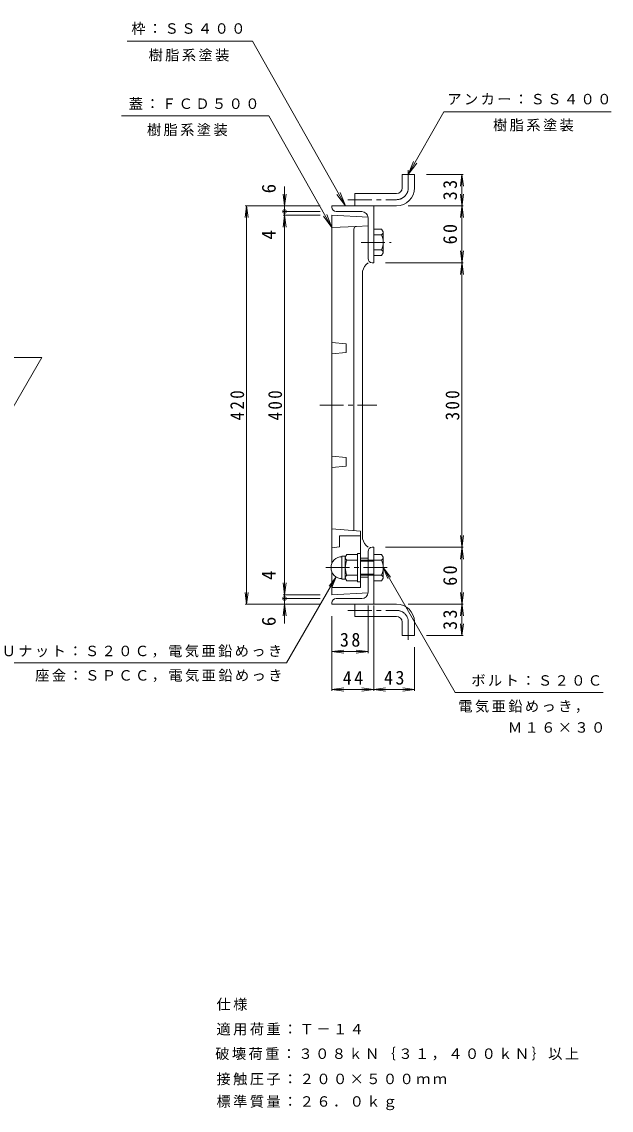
# Model space of a CAD drawing. Units: millimetres, scale not verified. Extents: x -920 to 922, y -674 to 594.
# Drawn here: x 300 to 922, y -554 to 594 of the extents above; entities that cross this region are included whole.
import ezdxf
from ezdxf.enums import TextEntityAlignment as Align

# ---------------------------------------------------------------- set-up
doc = ezdxf.new("R2010")
doc.units = ezdxf.units.MM
doc.header["$LTSCALE"] = 5
doc.header["$PDMODE"] = 32
doc.header["$PDSIZE"] = 4
doc.linetypes.add('CHAIN1', pattern=[8, 5, -1, 1, -1])
for name, color, linetype, lineweight in [('0-0_通り芯', 3, 'Continuous', 13), ('0-2_本体（蓋）', 6, 'Continuous', 13), ('0-3_受枠', 4, 'Continuous', 13), ('0-4_寸法', 7, 'Continuous', 13), ('0-5_文字', 7, 'Continuous', 13), ('0-A', 2, 'Continuous', 13)]:
    doc.layers.add(name, color=color, linetype=linetype, lineweight=lineweight)
doc.styles.add('ＭＳ ゴシック', font='')
doc.styles.get('ＭＳ ゴシック').set_extended_font_data('MS Gothic')

msp = doc.modelspace()

# ---------------------------------------------------------------- linework, layer by layer
at = {"layer": '0-0_通り芯'}
for p, q in [((665.242, 387.758), (627.242, 389.758)), ((627.242, 22.955), (627.242, 389.758)), ((665.242, 378.758), (653.084, 378.118)), ((653.084, 378.118), (627.242, 376.758)), ((650.242, 57.341), (650.242, 375.122)), ((665.242, 339.758), (663.342, 337.858)), ((659.242, 327.959), (659.242, 51.557)), ((642.242, 254.258), (627.242, 255.758)), ((642.242, 245.258), (642.242, 254.258)), ((627.242, 243.758), (642.242, 245.258)), ((627.242, 135.758), (642.242, 134.258)), ((642.242, 134.258), (642.242, 125.258)), ((642.242, 125.258), (627.242, 123.758)), ((657.242, 56.758), (627.242, 59.258)), ((635.242, 51.758), (657.242, 51.758)), ((635.242, 40.258), (635.242, 51.758)), ((657.242, 56.758), (657.242, -2.742)), ((635.242, 40.258), (627.242, 39.258)), ((665.242, 39.758), (663.342, 41.657)), ((627.242, -10.242), (627.242, 13.56)), ((627.242, -2.742), (657.242, -2.742)), ((665.242, -8.242), (627.242, -10.242))]:
    msp.add_line(p, q, dxfattribs=at)
at = {"layer": '0-0_通り芯', "color": 2}
for p in [(263.356, 139.758), (292.223, 239.758)]:
    msp.add_line(p, (321.091, 239.758), dxfattribs=at)
at = {"layer": '0-0_通り芯', "linetype": 'CHAIN1'}
msp.add_line((614.272, 189.758), (674.378, 189.758), dxfattribs=at)
at = {"layer": '0-0_通り芯'}
for centre, radius, start, end in [((653.242, 375.122), 3, 93.01279, 180), ((673.242, 327.959), 14, 135, 180), ((673.242, 51.557), 14, 180, 225)]:
    msp.add_arc(centre, radius, start, end, dxfattribs=at)
at = {"layer": '0-2_本体（蓋）'}
for p, q in [((671.242, 375.108), (679.596, 375.108)), ((671.242, 369.258), (679.51, 369.258)), ((681.242, 372.258), (679.596, 375.108)), ((681.242, 350.258), (681.242, 372.258)), ((671.242, 353.258), (679.51, 353.258)), ((671.242, 347.408), (679.596, 347.408)), ((681.242, 350.258), (679.596, 347.408)), ((637.772, 30.258), (637.772, 6.258)), ((637.772, 30.258), (641.242, 30.258)), ((641.242, 29.258), (642.887, 32.108)), ((641.242, 30.258), (641.242, 6.258)), ((654.242, 32.108), (642.887, 32.108)), ((654.242, 26.258), (642.974, 26.258)), ((654.242, 33.258), (654.242, 3.258)), ((654.242, 33.258), (657.242, 33.258)), ((657.242, 28.258), (665.242, 28.258)), ((657.242, 26.258), (679.51, 26.258)), ((657.242, 25.258), (671.242, 25.258)), ((671.242, 32.108), (679.596, 32.108)), ((681.242, 29.258), (679.596, 32.108)), ((681.242, 29.258), (681.242, 7.258)), ((637.772, 6.258), (641.242, 6.258)), ((641.242, 7.258), (642.887, 4.408)), ((654.242, 4.408), (642.887, 4.408)), ((654.242, 10.258), (642.974, 10.258)), ((654.242, 3.258), (657.242, 3.258)), ((657.242, 11.258), (671.242, 11.258)), ((657.242, 10.258), (679.51, 10.258)), ((657.242, 8.258), (665.242, 8.258)), ((671.242, 4.408), (679.596, 4.408)), ((681.242, 7.258), (679.596, 4.408))]:
    msp.add_line(p, q, dxfattribs=at)
at = {"layer": '0-2_本体（蓋）', "linetype": 'CHAIN1'}
for p, q in [((657.84, 361.258), (689.638, 361.258)), ((620.593, 18.258), (689.638, 18.258))]:
    msp.add_line(p, q, dxfattribs=at)
at = {"layer": '0-2_本体（蓋）'}
for centre, radius, start, end in [((677.864, 372.208), 3.378, 299.15186, 0.84813), ((661.901, 361.258), 19.341, 335.56729, 24.43269), ((677.864, 350.308), 3.378, 359.15186, 60.84813), ((637.775, 18.258), 11.533, 90.01656, 269.98343), ((644.619, 29.208), 3.378, 179.15186, 240.84813), ((660.583, 18.258), 19.341, 155.56729, 204.43269), ((677.864, 29.208), 3.378, 299.15186, 0.84813), ((661.901, 18.258), 19.341, 335.56729, 24.43269), ((644.619, 7.308), 3.378, 119.15186, 180.84813), ((677.864, 7.308), 3.378, 359.15186, 60.84813)]:
    msp.add_arc(centre, radius, start, end, dxfattribs=at)
at = {"layer": '0-3_受枠'}
for p, q in [((627.242, 399.758), (671.242, 399.758)), ((627.242, 398.258), (627.242, 399.758)), ((631.742, 393.758), (658.742, 393.758)), ((671.242, 339.758), (671.242, 399.758)), ((665.242, 344.258), (665.242, 387.258)), ((669.742, 339.758), (671.242, 339.758)), ((665.242, 35.258), (665.242, -7.742)), ((669.742, 39.758), (671.242, 39.758)), ((671.242, 39.758), (671.242, -20.242)), ((627.242, -18.742), (627.242, -20.242)), ((627.242, -20.242), (671.242, -20.242)), ((631.742, -14.242), (658.742, -14.242))]:
    msp.add_line(p, q, dxfattribs=at)
for centre, radius, start, end in [((631.742, 398.258), 4.5, 180, 270), ((658.742, 387.258), 6.5, 0, 90), ((669.742, 344.258), 4.5, 180, 270), ((669.742, 35.258), 4.5, 90, 180), ((658.742, -7.742), 6.5, 270, 0), ((631.742, -18.742), 4.5, 90, 180)]:
    msp.add_arc(centre, radius, start, end, dxfattribs=at)
at = {"layer": '0-4_寸法'}
for p, q in [((726.742, 432.758), (765.742, 432.758)), ((764.242, 432.758), (762.61, 420.365)), ((764.242, -53.242), (764.242, 432.758)), ((764.242, 432.758), (765.873, 420.365)), ((577.242, -40.755), (577.242, 420.271)), ((577.242, 399.758), (575.61, 412.151)), ((577.242, 399.758), (578.873, 412.151)), ((765.873, 387.365), (762.61, 412.151)), ((762.61, 387.365), (765.873, 412.151)), ((537.242, 399.758), (535.61, 387.365)), ((614.742, 399.758), (535.742, 399.758)), ((537.242, -20.242), (537.242, 399.758)), ((537.242, 399.758), (538.873, 387.365)), ((614.742, 393.758), (575.742, 393.758)), ((707.742, 399.758), (765.742, 399.758)), ((577.242, 389.758), (575.61, 377.364)), ((614.742, 389.758), (575.742, 389.758)), ((577.242, 389.758), (578.873, 377.364)), ((765.873, 327.365), (762.61, 352.151)), ((762.61, 327.365), (765.873, 352.151)), ((683.742, 339.758), (765.742, 339.758)), ((765.873, 52.151), (762.61, 27.365)), ((762.61, 52.151), (765.873, 27.365)), ((683.742, 39.758), (765.742, 39.758)), ((577.242, -10.242), (575.61, 2.151)), ((577.242, -10.242), (578.873, 2.151)), ((537.242, -20.242), (535.61, -7.849)), ((537.242, -20.242), (538.873, -7.849)), ((614.742, -10.242), (575.742, -10.242)), ((765.873, -7.849), (762.61, -32.635)), ((762.61, -7.849), (765.873, -32.635)), ((614.742, -20.242), (535.742, -20.242)), ((577.242, -20.242), (575.61, -32.635)), ((614.742, -14.242), (575.742, -14.242)), ((577.242, -20.242), (578.873, -32.635)), ((665.242, -21.742), (665.242, -71.742)), ((671.242, -21.742), (671.242, -111.742)), ((707.742, -20.242), (765.742, -20.242)), ((627.242, -32.742), (627.242, -111.742)), ((764.242, -53.242), (762.61, -40.849)), ((764.242, -53.242), (765.873, -40.849)), ((726.742, -53.242), (765.742, -53.242)), ((627.242, -70.242), (639.635, -68.611)), ((665.242, -70.242), (652.849, -68.611)), ((714.242, -65.742), (714.242, -111.742)), ((627.242, -70.242), (665.242, -70.242)), ((627.242, -70.242), (639.635, -71.874)), ((665.242, -70.242), (652.849, -71.874)), ((627.242, -110.242), (639.635, -108.611)), ((627.242, -110.242), (714.242, -110.242)), ((627.242, -110.242), (639.635, -111.874)), ((683.635, -111.874), (658.849, -108.611)), ((683.635, -108.611), (658.849, -111.874)), ((714.242, -110.242), (701.849, -108.611)), ((714.242, -110.242), (701.849, -111.874))]:
    msp.add_line(p, q, dxfattribs=at)
for p in [(577.242, 393.758), (577.242, -14.242)]:
    msp.add_point(p, dxfattribs=at)
at = {"layer": '0-5_文字'}
for p, q in [((411.22, 573.383), (543.381, 573.383)), ((641.378, 399.758), (543.381, 573.383)), ((405.422, 494.645), (560.704, 494.645)), ((627.242, 376.758), (560.704, 494.645)), ((707.742, 432.757), (713.346, 446.671)), ((707.742, 432.757), (716.757, 444.746)), ((641.378, 399.758), (635.774, 413.671)), ((641.378, 399.758), (632.364, 411.746)), ((627.242, 376.758), (621.637, 390.671)), ((627.242, 376.758), (618.227, 388.746)), ((681.242, 18.258), (757.289, -113.459)), ((681.242, 18.258), (686.025, 6.709)), ((681.242, 18.258), (688.851, 8.341)), ((631.742, 8.732), (579.266, -82.16)), ((631.742, 8.732), (624.132, -1.185)), ((631.742, 8.732), (626.958, -2.817)), ((579.266, -82.16), (276.709, -82.16)), ((757.289, -113.459), (913.306, -113.459))]:
    msp.add_line(p, q, dxfattribs=at)
msp.add_lwpolyline([(707.742, 432.757), (745.14, 499.018), (921.716, 499.018)], dxfattribs=at)
at = {"layer": '0-A', "linetype": 'CHAIN1'}
for p, q in [((707.742, 418.758), (707.742, 437.497)), ((644.088, 406.258), (695.242, 406.258)), ((644.088, -26.742), (695.242, -26.742)), ((707.742, -39.242), (707.742, -57.981))]:
    msp.add_line(p, q, dxfattribs=at)
at = {"layer": '0-A'}
for p, q in [((701.242, 432.758), (714.242, 432.758)), ((701.242, 418.758), (701.242, 432.758)), ((714.242, 418.758), (714.242, 432.758)), ((651.242, 412.758), (695.242, 412.758)), ((651.242, 399.758), (651.242, 412.758)), ((695.242, 399.758), (651.242, 399.758)), ((651.242, -20.242), (695.242, -20.242)), ((714.242, -39.242), (714.242, -53.242))]:
    msp.add_line(p, q, dxfattribs=at)
for points in [[(651.242, -20.242), (651.242, -33.242), (695.242, -33.242)], [(701.242, -39.242), (701.242, -53.242), (714.242, -53.242)]]:
    msp.add_lwpolyline(points, dxfattribs=at)
for centre, radius, start, end in [((695.242, 418.758), 6, 270, 0), ((695.242, 418.758), 19, 270, 0), ((695.242, -39.242), 19, 1.40329, 90), ((695.242, -39.242), 6, 1.40329, 90)]:
    msp.add_arc(centre, radius, start, end, dxfattribs=at)
at = {"layer": '0-A', "linetype": 'CHAIN1'}
for centre, start, end in [((695.242, 418.758), 270, 359.99998), ((695.242, -39.242), 2.13441, 89.99998)]:
    msp.add_arc(centre, 12.5, start, end, dxfattribs=at)

# ---------------------------------------------------------------- texts
at = {"layer": '0-4_寸法', "color": 2, "style": 'ＭＳ ゴシック'}
for s, p in [('6', (572.242, 412.937)), ('4', (572.242, 364.188)), ('4', (572.242, 5.327)), ('6', (572.242, -43.421))]:
    msp.add_text(s, height=14.66, rotation=90, dxfattribs=at).set_placement(p, align=Align.BOTTOM_LEFT)
at = {"layer": '0-4_寸法', "color": 2, "char_height": 14.66, "attachment_point": 7, "rotation": 90, "style": 'ＭＳ ゴシック'}
for s, insert in [('\\T1.27;\\W0.95;33', (759.242, 405.633)), ('\\T1.27;\\W0.95;60', (759.242, 359.133)), ('\\T1.27;\\W0.9;420', (534.742, 173.508)), ('\\T1.27;\\W0.9;400', (574.742, 173.508)), ('\\T1.27;\\W0.9;300', (761.742, 173.508)), ('\\T1.27;\\W0.95;60', (759.242, -0.867)), ('\\T1.27;\\W0.95;33', (759.242, -47.367))]:
    msp.add_mtext(s, dxfattribs=dict(at, insert=insert))
at = {"layer": '0-4_寸法', "color": 2, "char_height": 14.66, "attachment_point": 7, "style": 'ＭＳ ゴシック'}
for s, insert in [('\\T1.27;\\W0.95;38', (635.617, -65.242)), ('\\T1.27;\\W0.95;44', (638.617, -105.242)), ('\\T1.27;\\W0.95;43', (682.117, -105.242))]:
    msp.add_mtext(s, dxfattribs=dict(at, insert=insert))
at = {"layer": '0-5_文字', "char_height": 11, "attachment_point": 7, "style": 'ＭＳ ゴシック'}
for s, insert in [('\\T1.17;枠：ＳＳ４００', (415.613, 580.031)), ('\\T1.17;樹脂系塗装', (433.764, 551.897)), ('\\T1.17;アンカー：ＳＳ４００', (748.898, 506.227)), ('\\T1.17;蓋：ＦＣＤ５００', (412.901, 501.293)), ('\\T1.17;樹脂系塗装', (432.054, 473.159)), ('\\T1.17;樹脂系塗装', (797.057, 478.092)), ('\\T1.17;Ｕナット：Ｓ２０Ｃ，電気亜鉛めっき', (278.908, -76.679)), ('\\T1.17;座金：ＳＰＣＣ，電気亜鉛めっき', (314.261, -102.396)), ('\\T1.17;ボルト：Ｓ２０Ｃ', (774.173, -106.812)), ('\\T1.17;電気亜鉛めっき，', (760.473, -134.946)), ('\\T1.17;Ｍ１６×３０', (812.715, -155.926)), ('\\T1.17;仕様', (505.418, -448.811)), ('\\T1.17;適用荷重：Ｔ－１４', (505.418, -475.061)), ('\\T1.17;破壊荷重：３０８ｋＮ｛３１，４００ｋＮ｝以上', (504.116, -501.311)), ('\\T1.17;接触圧子：２００×５００ｍｍ', (505.418, -527.561)), ('\\T1.17;標準質量：２６．０ｋｇ', (505.418, -553.811))]:
    msp.add_mtext(s, dxfattribs=dict(at, insert=insert))

doc.saveas('drawing.dxf')
